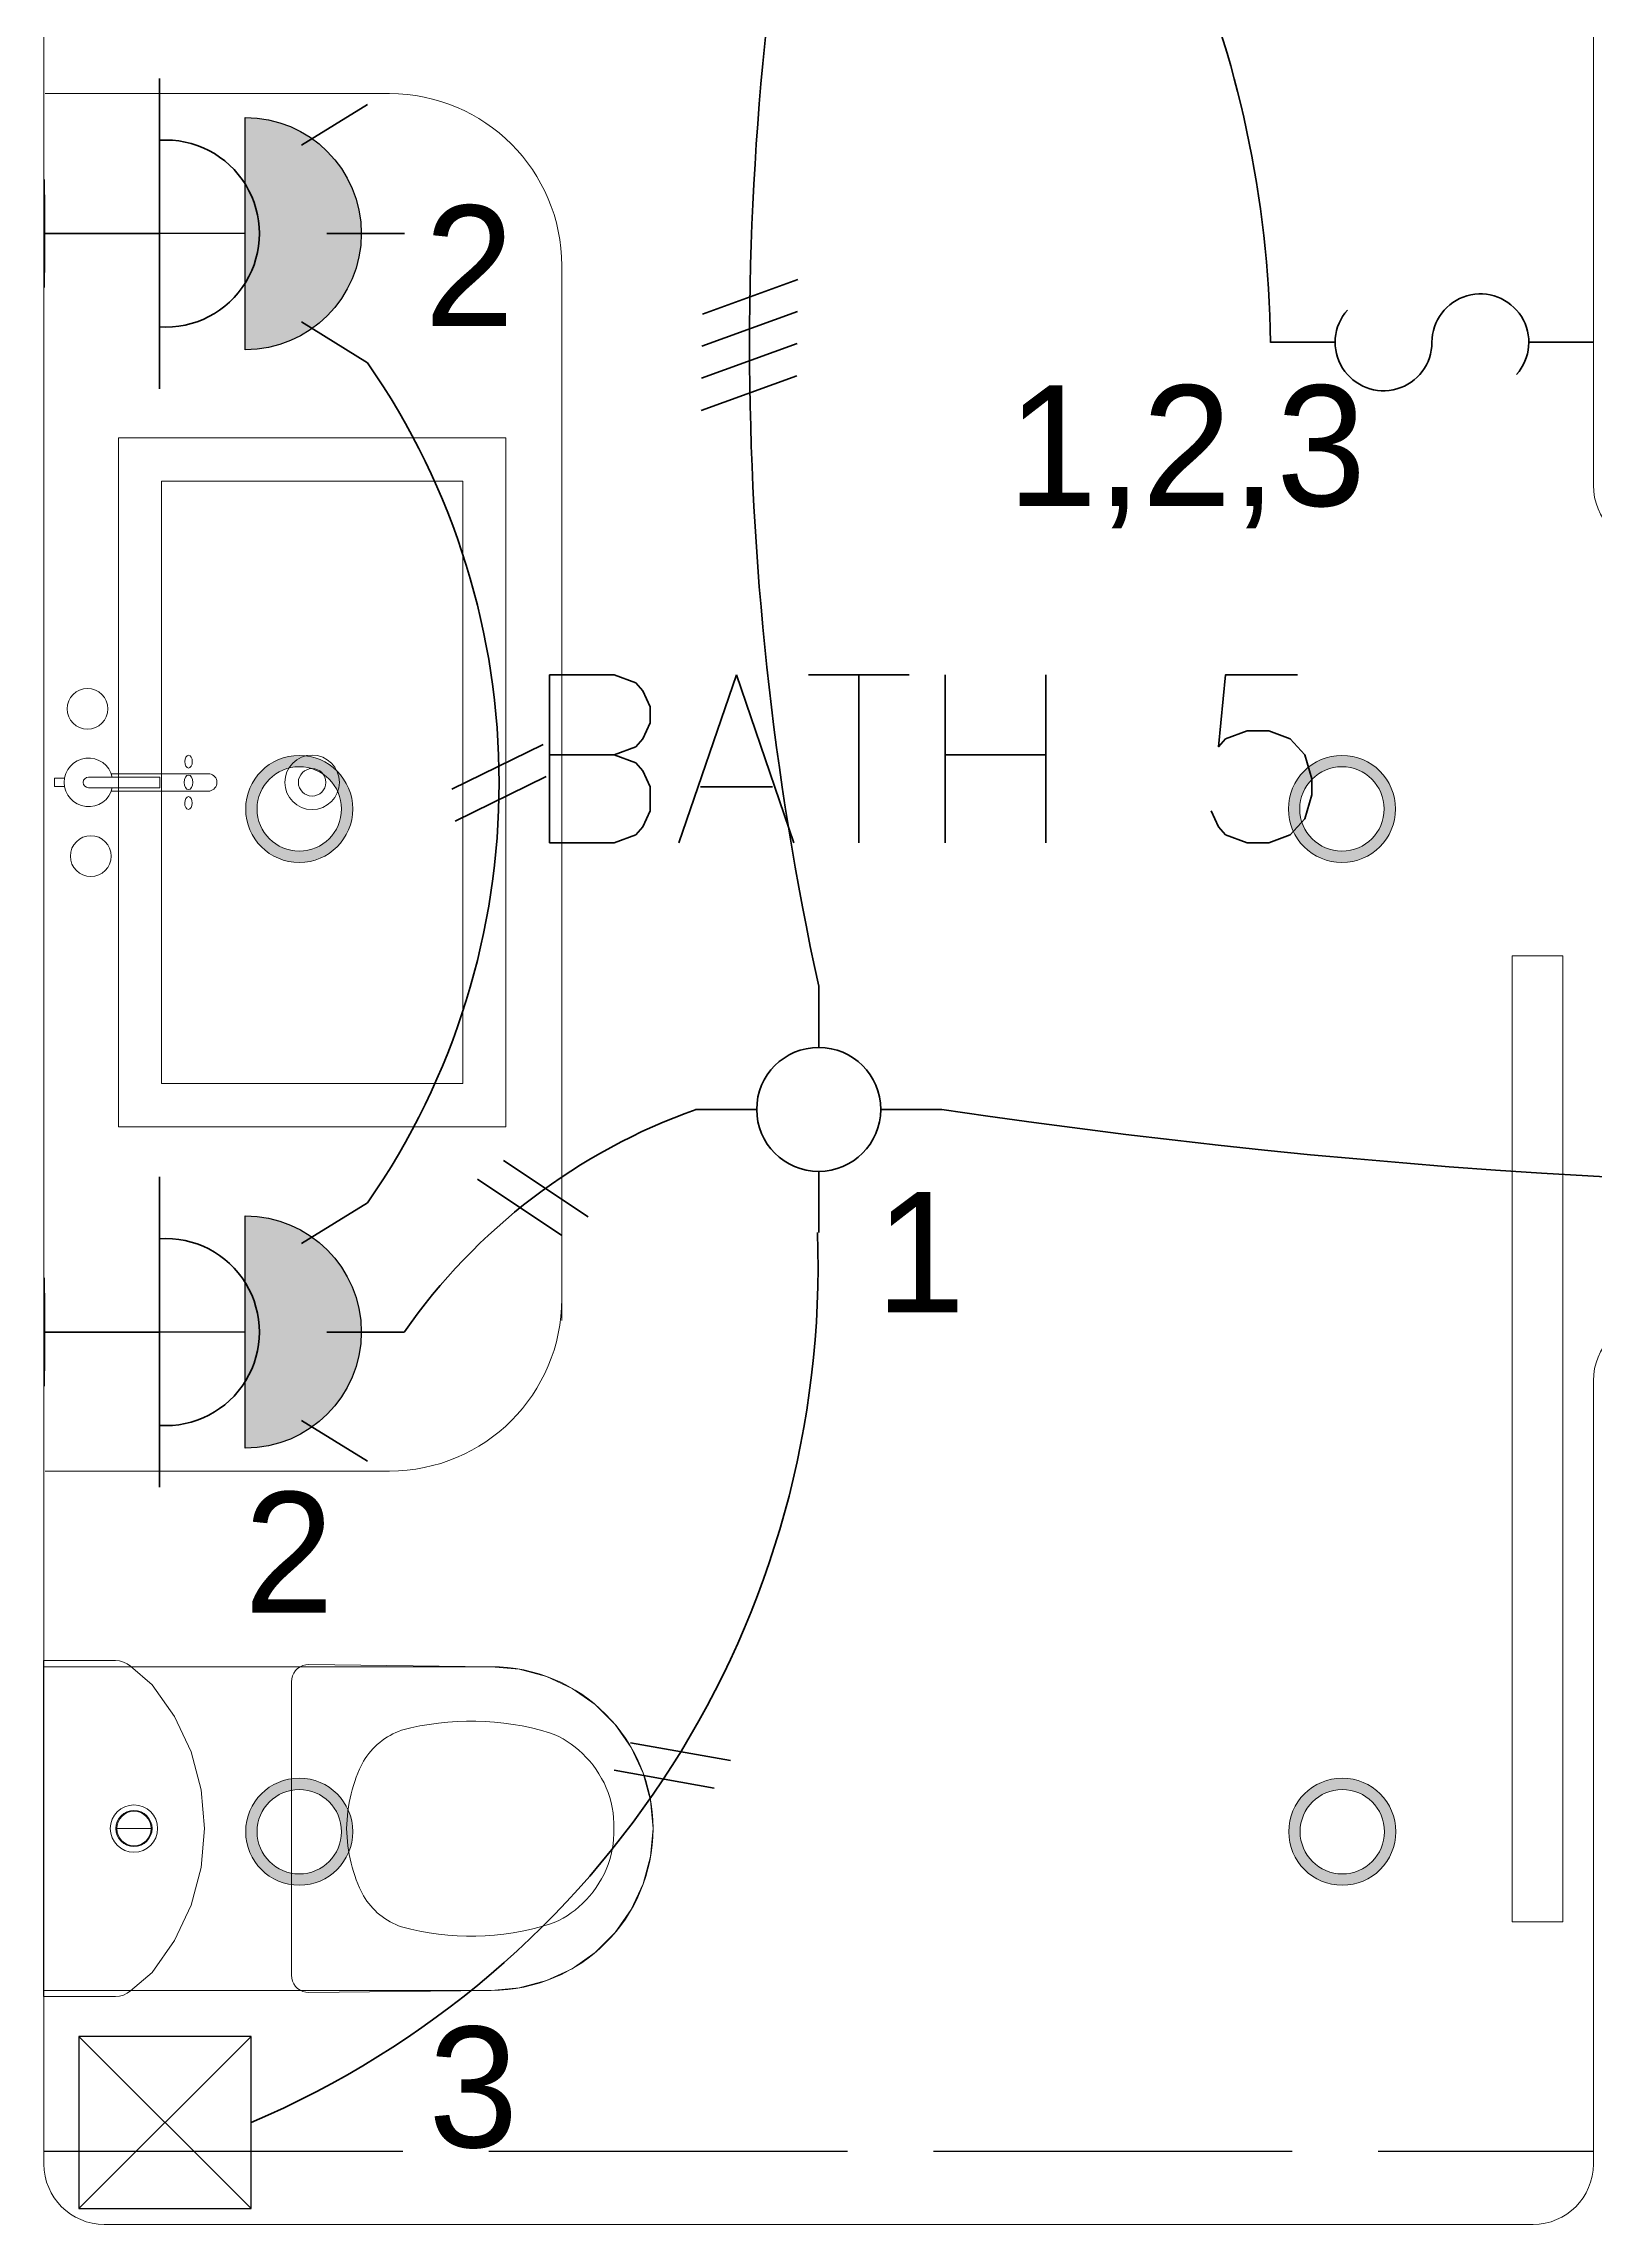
# Model space of a CAD drawing. Header units: metres. Extents: x 14 to 2416, y -346 to 476.
# Drawn here: x 42.701 to 44.504, y -74.376 to -71.843 of the extents above; entities that cross this region are included whole.
import ezdxf

# ---------------------------------------------------------------- set-up
doc = ezdxf.new("R2010")
doc.units = ezdxf.units.M
for name, pattern in [('0', [0]), ('CONTINUA', [0]), ('STYLE_03', [0.5, 0.416656, -0.083344])]:
    doc.linetypes.add(name, pattern=pattern)
doc.layers.get('0').update_dxf_attribs({"linetype": '0', "lineweight": 20})
doc.layers.add('1', color=1, linetype='Continuous')
doc.layers.add('MAVA Luminarias', color=1, linetype='Continuous')
for name, color, linetype, lineweight in [('A-ANNO-TEXT', 20, 'Continuous', 13), ('A-DOOR', 35, 'Continuous', 5), ('A-WALL', 250, 'Continuous', 20), ('baños', 251, 'Continuous', 0), ('E Registro Electrico', 36, 'Continuous', 30), ('E Salida Interruptores', 22, 'Continuous', 40), ('E Salida Luces', 22, 'Continuous', 40), ('E Tuberia Emp Losa', 22, 'Continuous', 40), ('MAVA -LUMINARIAS', 1, 'Continuous', 18), ('textos', 7, 'Continuous', 0)]:
    doc.layers.add(name, color=color, linetype=linetype, lineweight=lineweight)
doc.styles.add('CENTURY GOTHIC', font='GOTHIC.TTF')
doc.styles.get("Standard").update_dxf_attribs({"font": 'arial.ttf', "height": 0.1875})

# ---------------------------------------------------------------- blocks, each defined once
blk = doc.blocks.new('downlight')
at = {"layer": 'MAVA -LUMINARIAS'}
h = blk.add_hatch(color=3, dxfattribs=at)
h.dxf.hatch_style = 1
h.paths.add_polyline_path([(-5.416, -22.4571, 1), (-5.2917, -22.4571, 1)])
h.paths.add_polyline_path([(-5.3048, -22.4571, -1), (-5.4029, -22.4571, -1)], flags=16)
at = {"layer": 'MAVA -LUMINARIAS', "color": 3}
for radius in [0.0622, 0.049]:
    blk.add_circle((-5.3539, -22.4571), radius, dxfattribs=at)
blk = doc.blocks.new('SCONCE 2')
at = {"layer": 'MAVA Luminarias', "linetype": 'Continuous'}
blk.add_hatch(color=1, dxfattribs=at).paths.add_polyline_path([(0.3422, -0.2405, 1), (-0.169, -0.2405)])
at = {"layer": 'MAVA Luminarias', "color": 1, "linetype": 'Continuous'}
for p, q in [((-0.169, -0.2405), (0.3422, -0.2405)), ((0.0866, -0.2405), (0.0866, -0.6823)), ((-0.0323, -0.6823), (0.2056, -0.6823))]:
    blk.add_line(p, q, dxfattribs=at)
blk.add_arc((0.0866, -0.2405), 0.2556, 0, 180, dxfattribs=at)
blk = doc.blocks.new('Caroma_ToiletSuites')
at = {"layer": 'baños'}
for p, q in [((-64.3, 696.7), (-94, 682.8)), ((-32.6, 705.1), (-64.3, 696.7)), ((0, 708), (-32.6, 705.1)), ((32.6, 705.1), (0, 708)), ((64.3, 696.7), (32.6, 705.1)), ((94, 682.8), (64.3, 696.7)), ((-120.8, 664), (-144, 640.8)), ((-94, 682.8), (-120.8, 664)), ((120.8, 664), (94, 682.8)), ((144, 640.8), (120.8, 664)), ((-144, 640.8), (-162.8, 614)), ((162.8, 614), (144, 640.8)), ((-162.8, 614), (-176.7, 584.3)), ((176.7, 584.3), (162.8, 614)), ((-176.7, 584.3), (-185.1, 552.6)), ((185.1, 552.6), (176.7, 584.3)), ((-185.1, 552.6), (-188, 520)), ((188, 520), (185.1, 552.6)), ((-188, 520), (-190.5, 308)), ((-188, 0), (-188, 520)), ((188, 520), (188, 0)), ((190.5, 308), (188, 520)), ((-190.5, 308), (-190.2, 304.5)), ((-190.2, 304.5), (-189.3, 301.2)), ((189.3, 301.2), (190.2, 304.5)), ((190.2, 304.5), (190.5, 308)), ((-189.3, 301.2), (-187.8, 298)), ((-187.8, 298), (-185.8, 295.1)), ((-185.8, 295.1), (-183.4, 292.7)), ((-183.4, 292.7), (-180.5, 290.7)), ((-180.5, 290.7), (-177.3, 289.2)), ((-177.3, 289.2), (-174, 288.3)), ((-174, 288.3), (-170.5, 288)), ((-170.5, 288), (170.5, 288)), ((170.5, 288), (174, 288.3)), ((174, 288.3), (177.3, 289.2)), ((177.3, 289.2), (180.5, 290.7)), ((180.5, 290.7), (183.4, 292.7)), ((183.4, 292.7), (185.8, 295.1)), ((185.8, 295.1), (187.8, 298)), ((187.8, 298), (189.3, 301.2)), ((-45.1, 183.1), (-88.9, 171.3)), ((0, 187), (-45.1, 183.1)), ((45.1, 183.1), (0, 187)), ((88.9, 171.3), (45.1, 183.1)), ((-130, 152.2), (-167.1, 126.2)), ((-88.9, 171.3), (-130, 152.2)), ((130, 152.2), (88.9, 171.3)), ((167.1, 126.2), (130, 152.2)), ((-167.1, 126.2), (-188.7, 100.9)), ((0, 85), (0, 125)), ((188.7, 100.9), (167.1, 126.2)), ((-194.6, 88.2), (-195, 83.5)), ((-195, 83.5), (-195, 0)), ((-193.4, 92.7), (-194.6, 88.2)), ((-191.4, 97), (-193.4, 92.7)), ((-188.7, 100.9), (-191.4, 97)), ((191.4, 97), (188.7, 100.9)), ((193.4, 92.7), (191.4, 97)), ((194.6, 88.2), (193.4, 92.7)), ((195, 83.5), (194.6, 88.2)), ((195, 0), (195, 83.5)), ((-195, 0), (195, 0)), ((188, 0), (-188, 0))]:
    blk.add_line(p, q, dxfattribs=at)
for centre, radius, start, end in [((0, 520), 188, 0, 180), ((-2.7, 547.4), 115.2, 88.6565, 137.0404), ((2.7, 547.4), 115.2, 42.9609, 91.3415), ((-18.8, 556.1), 97.6, 134.3372, 160.9897), ((18.8, 556.1), 97.6, 19.01, 45.6643), ((183, 496.7), 307.9, 162.7713, 195.2143), ((-183, 496.7), 307.9, 344.7852, 17.2286), ((-36.1, 442.4), 82.4, 198.763, 239.3582), ((36.1, 442.4), 82.4, 300.6412, 341.2351), ((2.9, 529.9), 177.9, 242.916, 269.0659), ((-2.9, 529.9), 177.9, 270.9339, 297.0836), ((0, 105), 27.5, 0, 180), ((0, 105), 27.5, 180, 0), ((0, 105), 21, 0, 180), ((0, 105), 21, 180, 0), ((0, 105), 20, 0, 180), ((0, 105), 20, 180, 0)]:
    blk.add_arc(centre, radius, start, end, dxfattribs=at)
blk = doc.blocks.new('A$C8d867532')
at = {"layer": 'baños', "linetype": 'Continuous'}
blk.add_line((0.0395, 0.4062, 0), (0.1223, 0.4062, 0.0004), dxfattribs=at)
at = {"layer": 'baños'}
for points in [[(0.0743, 0.8), (0.5243, 0.8), (0.5243, 0), (0.0743, 0)], [(0.1243, 0.75), (0.4743, 0.75), (0.4743, 0.05), (0.1243, 0.05)]]:
    blk.add_lwpolyline(points, close=True, dxfattribs=at)
at = {"layer": 'baños', "linetype": 'Continuous'}
blk.add_lwpolyline([(0.0672, 0.3939, -9.082434), (0.0672, 0.4062)], format="xyb", dxfattribs=at)
at = {"layer": 'baños', "linetype": 'Continuous', "elevation": 0}
for points in [[(0.0333, 0.4, -0.385153), (0.0395, 0.4062), (0.0395, 0.4062)], [(0.0661, 0.4101), (0.1804, 0.4101, -0.363105), (0.1887, 0.4, -0.363105), (0.1804, 0.39), (0.0661, 0.39)], [(0.0333, 0.4, 0.385153), (0.0395, 0.3939), (0.0395, 0.3939)]]:
    blk.add_lwpolyline(points, format="xyb", dxfattribs=at)
at = {"layer": 'baños', "linetype": 'Continuous'}
for points, elevation in [([(0.1223, 0.4062), (0.1223, 0.3939)], 0.0004), ([(0.0114, 0.405), (0.0005, 0.405), (0, 0.4043), (0, 0.3957)], 0), ([(0, 0.3957), (0.0005, 0.395), (0.0114, 0.395)], 0)]:
    blk.add_lwpolyline(points, dxfattribs=dict(at, elevation=elevation))
at = {"layer": 'baños', "linetype": 'Continuous', "extrusion": (1.31781e-06, -1, -8.43443e-26), "elevation": -0.3939}
blk.add_lwpolyline([(0.1223, 0.0004), (0.0395, 0)], close=True, dxfattribs=at)
at = {"layer": 'baños', "linetype": 'Continuous'}
for centre, radius in [((0.0422, 0.4857), 0.0237), ((0.2993, 0.4), 0.0317), ((0.2993, 0.4), 0.0159), ((0.0384, 0.3146), 0.0237)]:
    blk.add_circle(centre, radius, dxfattribs=at)
at = {"layer": 'baños', "linetype": 'Continuous', "extrusion": (3.61622e-27, 8.43443e-26, -1)}
for centre, major_axis, ratio in [((0.1557, 0.424), (0.00005, -0.0075), 0.581577), ((0.1558, 0.4), (0, -0.0085), 0.599546), ((0.1558, 0.376), (0.00005, -0.0075), 0.581577)]:
    blk.add_ellipse(centre, major_axis=major_axis, ratio=ratio, dxfattribs=at)
at = {"layer": 'baños', "linetype": 'Continuous', "flags": 8}
for tag, p in [('TRADENAME', (0.1887, 0.4, 0)), ('MODELNUMBER', (0.1887, 0.4, 0)), ('MATERIAL', (0.1888, 0.4, 0)), ('PRODUCT', (0.1888, 0.4, 0))]:
    blk.add_attdef(tag, p, '', height=0.0000254, rotation=270.0001, dxfattribs=at)
at = {"layer": 'baños', "linetype": 'Continuous'}
for tag, p in [('MATERIAL', (0.299, 0.3999)), ('PRODUCT', (0.299, 0.3999)), ('TRADENAME', (0.2991, 0.3999)), ('MODELNUMBER', (0.2991, 0.3999))]:
    blk.add_attdef(tag, p, '', height=0.0000254, rotation=90.0001, dxfattribs=at)
blk = doc.blocks.new('PL BASE 1N NASAS 09')
at = {"layer": 'A-DOOR'}
blk.add_lwpolyline([(-105.9753, -37.5261), (-105.9165, -37.5261), (-105.9165, -38.6483), (-105.9753, -38.6483)], close=True, dxfattribs=at)
at = {"layer": 'A-WALL'}
for p, q in [((-107.6811, -35.5197), (-107.6811, -38.9297)), ((-105.881, -35.5197), (-105.881, -36.9797)), ((-105.881, -38.0197), (-105.881, -38.9297)), ((-107.6111, -38.9997), (-105.951, -38.9997))]:
    blk.add_line(p, q, dxfattribs=at)
for centre, start, end in [((-105.811, -36.9797), 180, 270), ((-105.811, -38.0197), 90, 180), ((-107.6111, -38.9297), 180, 270), ((-105.951, -38.9297), 270, 360)]:
    blk.add_arc(centre, 0.07, start, end, dxfattribs=at)
at = {"layer": 'baños'}
for p, q in [((-107.2795, -36.5247), (-107.6795, -36.5247)), ((-107.0795, -37.9497), (-107.0795, -36.7247)), ((-107.2795, -38.1247), (-107.6795, -38.1247))]:
    blk.add_line(p, q, dxfattribs=at)
for centre, start, end in [((-107.2795, -36.7247), 0, 90), ((-107.2795, -37.9247), 270, 0)]:
    blk.add_arc(centre, 0.2, start, end, dxfattribs=at)
at = {"layer": '1'}
ref = blk.add_blockref('A$C8d867532', (-107.6689, -36.9247), dxfattribs=dict(at, xscale=-1, rotation=180))
ref.add_attrib('MATERIAL', 'VITREOUS CHINA', (-107.37, -37.3246), dxfattribs={"layer": 'baños', "linetype": 'Continuous', "height": 0.0000254, "rotation": 269.9999})
ref.add_attrib('PRODUCT', 'BATHROOM SINK', (-107.3699, -37.3246), dxfattribs={"layer": 'baños', "linetype": 'Continuous', "height": 0.0000254, "rotation": 269.9999})
ref.add_attrib('TRADENAME', 'VOX', (-107.3699, -37.3246), dxfattribs={"layer": 'baños', "linetype": 'Continuous', "height": 0.0000254, "rotation": 269.9999})
ref.add_attrib('MODELNUMBER', 'K-5373', (-107.3698, -37.3246), dxfattribs={"layer": 'baños', "linetype": 'Continuous', "height": 0.0000254, "rotation": 269.9999})
ref.add_attrib('MATERIAL', 'BRASS', (-107.4801, -37.3248, 0), dxfattribs={"layer": 'baños', "linetype": 'Continuous', "height": 0.0000254, "rotation": 89.9999})
ref.add_attrib('PRODUCT', 'FAUCETS', (-107.4802, -37.3248, 0), dxfattribs={"layer": 'baños', "linetype": 'Continuous', "height": 0.0000254, "rotation": 89.9999})
ref.add_attrib('TRADENAME', 'PURIST', (-107.4802, -37.3248, 0), dxfattribs={"layer": 'baños', "linetype": 'Continuous', "height": 0.0000254, "rotation": 89.9999})
ref.add_attrib('MODELNUMBER', 'K-14404-4A', (-107.4802, -37.3248, 0), dxfattribs={"layer": 'baños', "linetype": 'Continuous', "height": 0.0000254, "rotation": 89.9999})
at = {"layer": 'baños', "xscale": -0.000999999934791, "yscale": 0.000999999934791, "rotation": 270}
blk.add_blockref('Caroma_ToiletSuites', (-107.6815, -38.5399), dxfattribs=at)
at = {"layer": 'textos', "insert": (-107.261, -37.3948), "char_height": 0.195, "width": 3.404877, "attachment_point": 7}
blk.add_mtext('{\\Fromans|c0; BATH 5}', dxfattribs=at)
blk = doc.blocks.new('PL MUEBLES 1N NASAS 09')
at = {"layer": 'baños'}
blk.add_blockref('PL BASE 1N NASAS 09', (162.2615, 88.2033), dxfattribs=at)
blk = doc.blocks.new('A$Cbef68299')
blk.add_blockref('PL MUEBLES 1N NASAS 09', (-30.7659, -32.0535))
blk = doc.blocks.new('A$Cc5be7df0')
at = {"layer": 'A-ANNO-TEXT'}
blk.add_blockref('A$Cbef68299', (4.1493, 17.337), dxfattribs=at)
blk = doc.blocks.new('*U579')
at = {"layer": 'E Salida Luces', "linetype": 'Continuous'}
for p, q in [((0, 0.3583), (0, 0.1807)), ((-0.3576, 0.0007), (-0.18, 0.0007)), ((0.18, 0.0007), (0.3576, 0.0007)), ((0, -0.1793), (0, -0.3569))]:
    blk.add_line(p, q, dxfattribs=at)
blk.add_circle((0, 0.0007), 0.18, dxfattribs=at)
blk = doc.blocks.new('*U460')
at = {"layer": 'E Salida Interruptores'}
for p, q in [((0.075, 0), (0, 0)), ((0.3, 0), (0.375, 0))]:
    blk.add_line(p, q, dxfattribs=at)
for centre, start, end in [((0.24375, 0), 318.18969, 180), ((0.13125, 0), 138.18969, 0)]:
    blk.add_arc(centre, 0.05625, start, end, dxfattribs=at)
blk = doc.blocks.new('*U370')
for p, q in [((0.025, 1.368), (-1.049, -1.483)), ((0.987, 1.368), (-0.088, -1.483))]:
    blk.add_line(p, q)
blk = doc.blocks.new('*U631')
at = {"xscale": 0.0393700787401575, "yscale": 0.0393700787401575, "zscale": 0.0393700787401575, "rotation": 180.7230674910531}
blk.add_blockref('*U370', (-0.0012, -0.0023), dxfattribs=at)
blk = doc.blocks.new('*U632')
at = {"xscale": 0.03937007874015749, "yscale": 0.03937007874015749, "zscale": 0.03937007874015749, "rotation": 234.3683163790793}
blk.add_blockref('*U370', (0.0011, -0.0023), dxfattribs=at)
blk = doc.blocks.new('*U386')
at = {"layer": 'E Salida Luces'}
for p, q in [((-0.2226, 0.1502), (-0.2226, 0.3004)), ((-0.6254, 0.2502), (-0.4978, 0.171)), ((-0.2226, 0.1502), (-0.2226, -0.1502)), ((0, -0.0751), (0, 0.0751)), ((-0.2226, 0), (0, 0)), ((-0.6968, 0), (-0.5466, 0)), ((-0.2226, -0.3004), (-0.2226, -0.1502)), ((-0.6254, -0.2502), (-0.4978, -0.1711))]:
    blk.add_line(p, q, dxfattribs=at)
blk.add_arc((-0.2348, 0), 0.1811, 86.1195, 273.8805, dxfattribs=at)
blk = doc.blocks.new('*U625')
at = {"xscale": 0.03937007874015749, "yscale": 0.03937007874015749, "zscale": 0.03937007874015749, "rotation": 174.4784380161597}
blk.add_blockref('*U370', (-0.0014, -0.0021), dxfattribs=at)
blk = doc.blocks.new('*U383')
at = {"layer": 'E Registro Electrico'}
for p, q in [((1, 0.5), (0, -0.5)), ((1, -0.5), (0, 0.5))]:
    blk.add_line(p, q, dxfattribs=at)
blk.add_lwpolyline([(1, 0.5), (1, -0.5), (0, -0.5), (0, 0.5)], close=True, dxfattribs=at)
blk = doc.blocks.new('*U633')
at = {"xscale": 0.03937007874015749, "yscale": 0.03937007874015749, "zscale": 0.03937007874015749, "rotation": 210.8101371880394}
blk.add_blockref('*U370', (0.0001, -0.0026), dxfattribs=at)

msp = doc.modelspace()

# ---------------------------------------------------------------- linework, layer by layer
at = {"layer": 'E Salida Luces'}
for centre, radius, start, end in [((42.874, -72.207), 1.2527, 0.7759, 45.9877), ((47.0175, -72.193), 3.4962, 167.7143, 192.3028), ((42.3757, -72.7016), 0.8546, 325.1928, 34.8072), ((44.9662, -64.8982), 8.2735, 261.50888, 285.37004), ((43.6921, -73.7377), 0.6968, 109.533, 145.1506), ((42.5181, -73.2614), 1.0828, 293.059, 1.9772)]:
    msp.add_arc(centre, radius, start, end, dxfattribs=at)
at = {"layer": 'MAVA Luminarias', "linetype": 'STYLE_03', "lineweight": 30}
msp.add_line((42.7016, -74.2911), (44.5016, -74.2911), dxfattribs=at)

# ---------------------------------------------------------------- block references
at = {"layer": 'A-ANNO-TEXT'}
msp.add_blockref('A$Cc5be7df0', (14.7377, -108.8632), dxfattribs=at)
at = {"layer": 'E Registro Electrico', "linetype": 'CONTINUA', "ltscale": 80, "xscale": -0.2, "yscale": 0.2, "zscale": 0.2}
msp.add_blockref('*U383', (42.9422, -74.2577), dxfattribs=at)
at = {"layer": 'E Salida Luces', "color": 1, "xscale": 0.6, "yscale": 0.6, "zscale": 0.6, "rotation": 180}
for p in [(42.7022, -72.0637), (42.7022, -73.3396)]:
    msp.add_blockref('*U386', p, dxfattribs=at)
at = {"layer": 'E Salida Luces', "xscale": -0.4, "yscale": 0.4, "zscale": 0.4}
msp.add_blockref('*U579', (43.6016, -73.0813), dxfattribs=at)
at = {"layer": 'E Tuberia Emp Losa', "xscale": -0.9842519685039484, "yscale": 0.9842519685039484, "zscale": 0.9842519685039484, "rotation": 90}
for name, p in [('*U631', (43.5217, -72.1558)), ('*U631', (43.5208, -72.2303)), ('*U625', (43.2303, -72.7016)), ('*U632', (43.2694, -73.1838)), ('*U633', (43.4315, -73.843))]:
    msp.add_blockref(name, p, dxfattribs=at)
at = {"layer": 'E Tuberia Emp Losa', "rotation": 180}
msp.add_blockref('*U460', (44.5016, -72.19), dxfattribs=at)
at = {"layer": 'MAVA Luminarias', "linetype": 'Continuous', "xscale": -0.5277282914889166, "yscale": 0.5277282914889166, "zscale": 0.5277282914889166, "rotation": 270}
for p in [(43.0622, -72.1094), (43.0622, -73.3853)]:
    msp.add_blockref('SCONCE 2', p, dxfattribs=at)
at = {"layer": 'MAVA Luminarias'}
for p in [(48.352, -50.2749), (49.5634, -50.2749), (48.352, -51.4629), (49.5638, -51.4629)]:
    msp.add_blockref('downlight', p, dxfattribs=at)

# ---------------------------------------------------------------- texts
at = {"layer": 'E Tuberia Emp Losa', "char_height": 0.14, "attachment_point": 5, "style": 'CENTURY GOTHIC'}
for s, insert, width in [('2 ', (43.1956, -72.1011), 0.276812), ('1,2,3 ', (44.0292, -72.323), 0.836737), ('1 ', (43.7198, -73.2468), 0.276812), ('2 ', (42.9861, -73.5954), 0.276812), ('3 ', (43.2003, -74.2175), 0.276812)]:
    msp.add_mtext(s, dxfattribs=dict(at, insert=insert, width=width))

doc.saveas('drawing.dxf')
